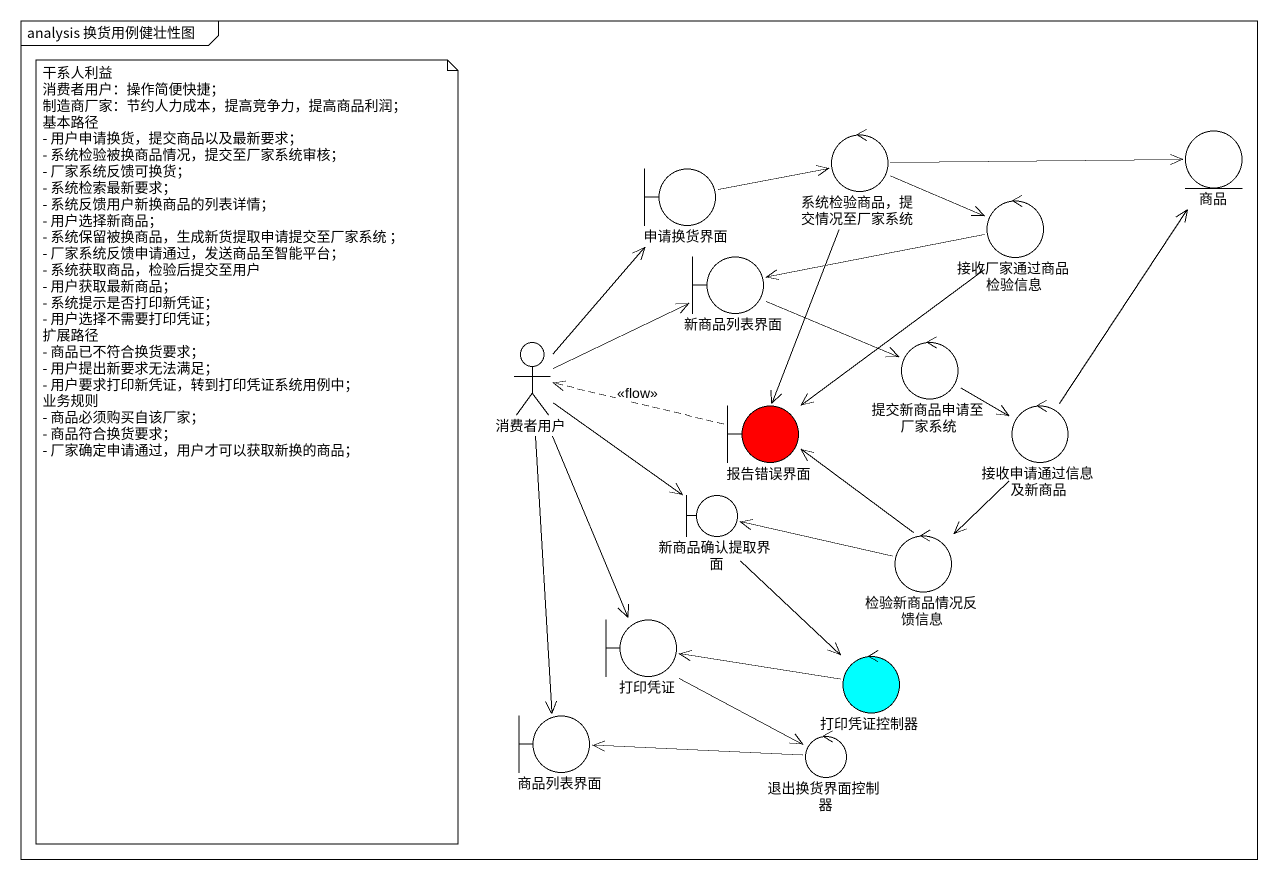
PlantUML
@startuml
mainframe analysis 换货用例健壮性图
control "系统检验商品，提交情况至厂家系统" as 系统检验商品_提交情况至厂家系统
entity 商品
boundary 申请换货界面
control 接收厂家通过商品检验信息
boundary 新商品列表界面
actor 消费者用户
control 提交新商品申请至厂家系统
boundary 报告错误界面 #FF0000
control 接收申请通过信息及新商品
boundary 新商品确认提取界面
control 检验新商品情况反馈信息
boundary 打印凭证
control 打印凭证控制器 #00FFFF
boundary 商品列表界面
control 退出换货界面控制器
系统检验商品_提交情况至厂家系统 -right-> 商品
系统检验商品_提交情况至厂家系统 -right-> 接收厂家通过商品检验信息
系统检验商品_提交情况至厂家系统 --> 报告错误界面
申请换货界面 -right-> 系统检验商品_提交情况至厂家系统
接收厂家通过商品检验信息 -left-> 新商品列表界面
接收厂家通过商品检验信息 --> 报告错误界面
新商品列表界面 -right-> 提交新商品申请至厂家系统
消费者用户 -up-> 申请换货界面
消费者用户 -right-> 新商品列表界面
消费者用户 --> 新商品确认提取界面
消费者用户 --> 打印凭证
消费者用户 --> 商品列表界面
提交新商品申请至厂家系统 -right-> 接收申请通过信息及新商品
报告错误界面 .left.> 消费者用户 : <<flow>>
接收申请通过信息及新商品 -up-> 商品
接收申请通过信息及新商品 --> 检验新商品情况反馈信息
新商品确认提取界面 --> 打印凭证控制器
检验新商品情况反馈信息 -up-> 报告错误界面
检验新商品情况反馈信息 -left-> 新商品确认提取界面
打印凭证 --> 退出换货界面控制器
打印凭证控制器 -left-> 打印凭证
退出换货界面控制器 -left-> 商品列表界面
note as N1
  干系人利益
  消费者用户：操作简便快捷；
  制造商厂家：节约人力成本，提高竞争力，提高商品利润；
  基本路径
  - 用户申请换货，提交商品以及最新要求；
  - 系统检验被换商品情况，提交至厂家系统审核；
  - 厂家系统反馈可换货；
  - 系统检索最新要求；
  - 系统反馈用户新换商品的列表详情；
  - 用户选择新商品；
  - 系统保留被换商品，生成新货提取申请提交至厂家系统 ；
  - 厂家系统反馈申请通过，发送商品至智能平台；
  - 系统获取商品，检验后提交至用户
  - 用户获取最新商品；
  - 系统提示是否打印新凭证；
  - 用户选择不需要打印凭证；
  扩展路径
  - 商品已不符合换货要求；
  - 用户提出新要求无法满足；
  - 用户要求打印新凭证，转到打印凭证系统用例中；
  业务规则
  - 商品必须购买自该厂家；
  - 商品符合换货要求；
  - 厂家确定申请通过，用户才可以获取新换的商品；
end note
@enduml
